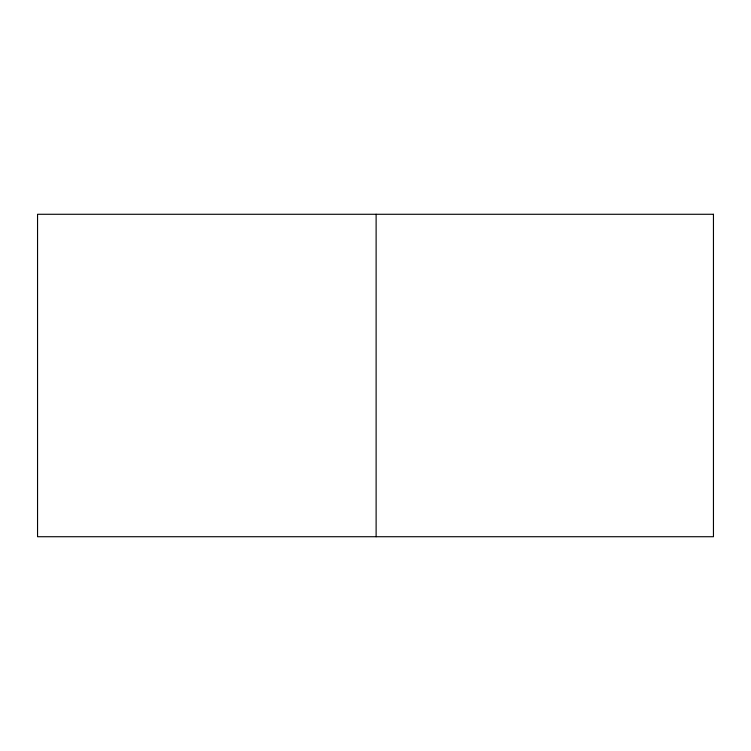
<?xml version="1.0" encoding="UTF-8"?>
<svg xmlns="http://www.w3.org/2000/svg" width="751" height="751" viewBox="0 0 751 751"><rect width="100%" height="100%" fill="white"/><g stroke="black" fill="none" stroke-linecap="round" stroke-linejoin="round"><path stroke-width="1.13" d="M376.12 214.279L376.12 536.721M713.45 214.279L37.55 214.279L37.55 536.721L713.45 536.721L713.45 214.279"/></g></svg>
